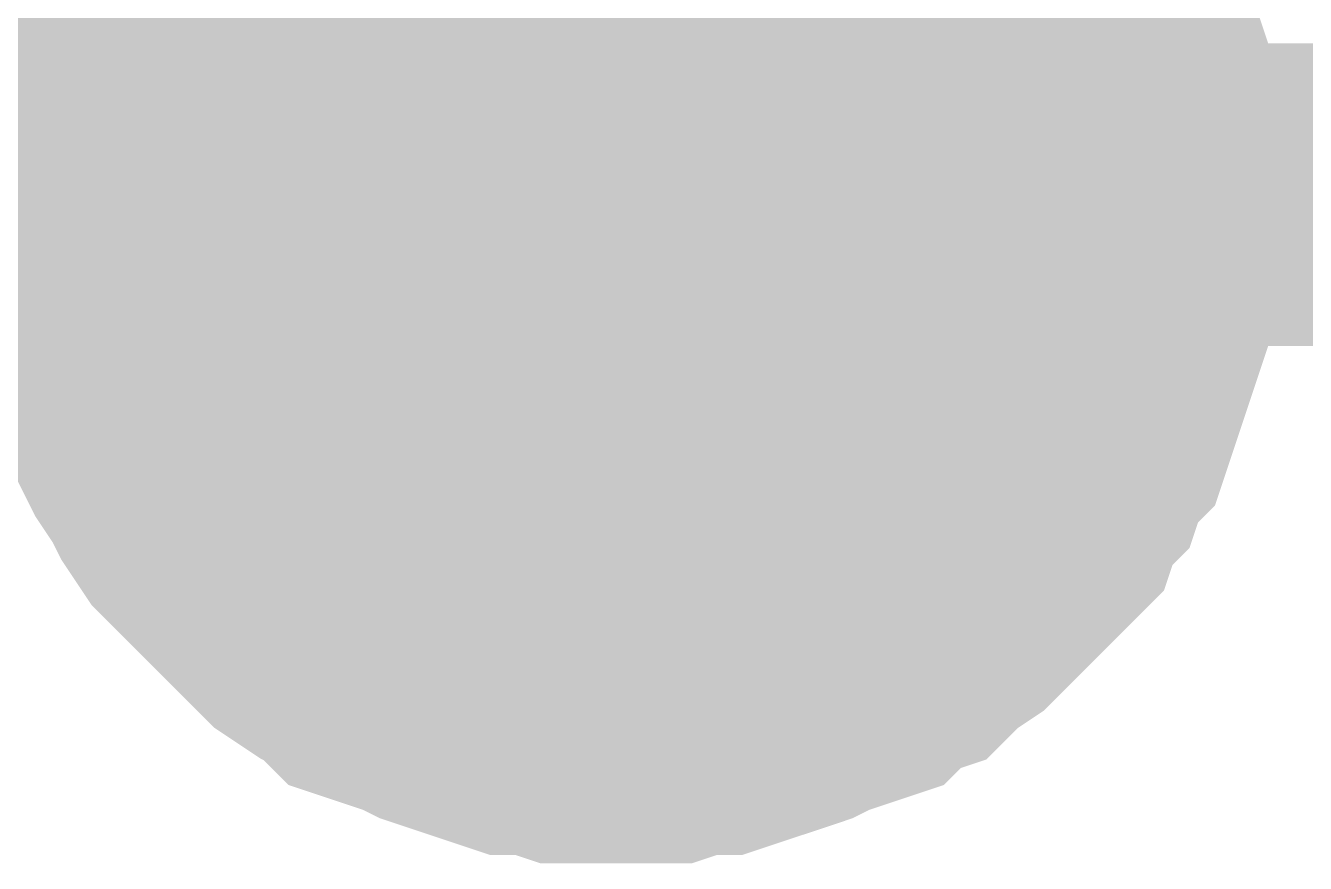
# Model space of a CAD drawing. Header units: inches. Extents: x 0 to 11.5, y 0 to 7.6.
# Drawn here: x 3.07722 to 3.12712, y 5.77382 to 5.80649 of the extents above; entities that cross this region are included whole.
import ezdxf

# ---------------------------------------------------------------- set-up
doc = ezdxf.new("R2010")
doc.units = ezdxf.units.IN
doc.header["$MEASUREMENT"] = 0
doc.layers.add('Sheet', color=255, linetype='Continuous')

msp = doc.modelspace()

# ---------------------------------------------------------------- linework, layer by layer
at = {"layer": 'Sheet'}
for points in [[(3.10025, 5.799896, 0.0118, 0.0118, 0), (3.10025, 6.099913, 0.0118, 0.0118, 0)], [(3.080404, 5.799896, 0.0118, 0.0118, 0), (3.080404, 5.800888, 0.0118, 0.0118, 0), (3.080404, 5.80188, 0.0118, 0.0118, 0), (3.080735, 5.802873, 0.0118, 0.0118, 0), (3.080735, 5.803865, 0.0118, 0.0118, 0), (3.081066, 5.804857, 0.0118, 0.0118, 0), (3.081397, 5.80585, 0.0118, 0.0118, 0), (3.081727, 5.806842, 0.0118, 0.0118, 0), (3.082058, 5.807503, 0.0118, 0.0118, 0), (3.082389, 5.808496, 0.0118, 0.0118, 0), (3.08272, 5.809488, 0.0118, 0.0118, 0), (3.083381, 5.81015, 0.0118, 0.0118, 0), (3.083712, 5.810811, 0.0118, 0.0118, 0), (3.084374, 5.811804, 0.0118, 0.0118, 0), (3.085035, 5.812465, 0.0118, 0.0118, 0)], [(3.080404, 5.799896, 0.0118, 0.0118, 0), (3.080404, 5.800888, 0.0118, 0.0118, 0), (3.080404, 5.80188, 0.0118, 0.0118, 0), (3.080735, 5.802873, 0.0118, 0.0118, 0), (3.080735, 5.803865, 0.0118, 0.0118, 0), (3.081066, 5.804857, 0.0118, 0.0118, 0), (3.081397, 5.80585, 0.0118, 0.0118, 0), (3.081727, 5.806842, 0.0118, 0.0118, 0), (3.082058, 5.807503, 0.0118, 0.0118, 0), (3.082389, 5.808496, 0.0118, 0.0118, 0), (3.08272, 5.809488, 0.0118, 0.0118, 0), (3.083381, 5.81015, 0.0118, 0.0118, 0), (3.083712, 5.810811, 0.0118, 0.0118, 0), (3.084374, 5.811804, 0.0118, 0.0118, 0), (3.085035, 5.812465, 0.0118, 0.0118, 0)], [(3.080404, 5.799896, 0.0118, 0.0118, 0), (3.080404, 5.800888, 0.0118, 0.0118, 0), (3.080404, 5.80188, 0.0118, 0.0118, 0), (3.080735, 5.802873, 0.0118, 0.0118, 0), (3.080735, 5.803865, 0.0118, 0.0118, 0), (3.081066, 5.804857, 0.0118, 0.0118, 0), (3.081397, 5.80585, 0.0118, 0.0118, 0), (3.081727, 5.806842, 0.0118, 0.0118, 0), (3.082058, 5.807503, 0.0118, 0.0118, 0), (3.082389, 5.808496, 0.0118, 0.0118, 0), (3.08272, 5.809488, 0.0118, 0.0118, 0), (3.083381, 5.81015, 0.0118, 0.0118, 0), (3.083712, 5.810811, 0.0118, 0.0118, 0), (3.084374, 5.811804, 0.0118, 0.0118, 0), (3.085035, 5.812465, 0.0118, 0.0118, 0)], [(3.080404, 5.799896, 0.0118, 0.0118, 0), (3.080404, 5.800888, 0.0118, 0.0118, 0), (3.080404, 5.80188, 0.0118, 0.0118, 0), (3.080735, 5.802873, 0.0118, 0.0118, 0), (3.080735, 5.803865, 0.0118, 0.0118, 0), (3.081066, 5.804857, 0.0118, 0.0118, 0), (3.081397, 5.80585, 0.0118, 0.0118, 0), (3.081727, 5.806842, 0.0118, 0.0118, 0), (3.082058, 5.807503, 0.0118, 0.0118, 0), (3.082389, 5.808496, 0.0118, 0.0118, 0), (3.08272, 5.809488, 0.0118, 0.0118, 0), (3.083381, 5.81015, 0.0118, 0.0118, 0), (3.083712, 5.810811, 0.0118, 0.0118, 0), (3.084374, 5.811804, 0.0118, 0.0118, 0), (3.085035, 5.812465, 0.0118, 0.0118, 0)], [(3.115796, 5.812465, 0.0118, 0.0118, 0), (3.116458, 5.811804, 0.0118, 0.0118, 0), (3.116788, 5.810811, 0.0118, 0.0118, 0), (3.11745, 5.81015, 0.0118, 0.0118, 0), (3.117781, 5.809488, 0.0118, 0.0118, 0), (3.118442, 5.808496, 0.0118, 0.0118, 0), (3.118773, 5.807503, 0.0118, 0.0118, 0), (3.119104, 5.806842, 0.0118, 0.0118, 0), (3.119435, 5.80585, 0.0118, 0.0118, 0), (3.119765, 5.804857, 0.0118, 0.0118, 0), (3.120096, 5.803865, 0.0118, 0.0118, 0), (3.120096, 5.802873, 0.0118, 0.0118, 0), (3.120427, 5.80188, 0.0118, 0.0118, 0), (3.120427, 5.800888, 0.0118, 0.0118, 0), (3.120427, 5.799896, 0.0118, 0.0118, 0)], [(3.115796, 5.812465, 0.0118, 0.0118, 0), (3.116458, 5.811804, 0.0118, 0.0118, 0), (3.116788, 5.810811, 0.0118, 0.0118, 0), (3.11745, 5.81015, 0.0118, 0.0118, 0), (3.117781, 5.809488, 0.0118, 0.0118, 0), (3.118442, 5.808496, 0.0118, 0.0118, 0), (3.118773, 5.807503, 0.0118, 0.0118, 0), (3.119104, 5.806842, 0.0118, 0.0118, 0), (3.119435, 5.80585, 0.0118, 0.0118, 0), (3.119765, 5.804857, 0.0118, 0.0118, 0), (3.120096, 5.803865, 0.0118, 0.0118, 0), (3.120096, 5.802873, 0.0118, 0.0118, 0), (3.120427, 5.80188, 0.0118, 0.0118, 0), (3.120427, 5.800888, 0.0118, 0.0118, 0), (3.120427, 5.799896, 0.0118, 0.0118, 0)], [(3.115796, 5.812465, 0.0118, 0.0118, 0), (3.116458, 5.811804, 0.0118, 0.0118, 0), (3.116788, 5.810811, 0.0118, 0.0118, 0), (3.11745, 5.81015, 0.0118, 0.0118, 0), (3.117781, 5.809488, 0.0118, 0.0118, 0), (3.118442, 5.808496, 0.0118, 0.0118, 0), (3.118773, 5.807503, 0.0118, 0.0118, 0), (3.119104, 5.806842, 0.0118, 0.0118, 0), (3.119435, 5.80585, 0.0118, 0.0118, 0), (3.119765, 5.804857, 0.0118, 0.0118, 0), (3.120096, 5.803865, 0.0118, 0.0118, 0), (3.120096, 5.802873, 0.0118, 0.0118, 0), (3.120427, 5.80188, 0.0118, 0.0118, 0), (3.120427, 5.800888, 0.0118, 0.0118, 0), (3.120427, 5.799896, 0.0118, 0.0118, 0)], [(3.115796, 5.812465, 0.0118, 0.0118, 0), (3.116458, 5.811804, 0.0118, 0.0118, 0), (3.116788, 5.810811, 0.0118, 0.0118, 0), (3.11745, 5.81015, 0.0118, 0.0118, 0), (3.117781, 5.809488, 0.0118, 0.0118, 0), (3.118442, 5.808496, 0.0118, 0.0118, 0), (3.118773, 5.807503, 0.0118, 0.0118, 0), (3.119104, 5.806842, 0.0118, 0.0118, 0), (3.119435, 5.80585, 0.0118, 0.0118, 0), (3.119765, 5.804857, 0.0118, 0.0118, 0), (3.120096, 5.803865, 0.0118, 0.0118, 0), (3.120096, 5.802873, 0.0118, 0.0118, 0), (3.120427, 5.80188, 0.0118, 0.0118, 0), (3.120427, 5.800888, 0.0118, 0.0118, 0), (3.120427, 5.799896, 0.0118, 0.0118, 0)], [(3.080404, 5.799896, 0.0039, 0.0039, 0), (3.080404, 5.800888, 0.0039, 0.0039, 0), (3.080404, 5.80188, 0.0039, 0.0039, 0), (3.080735, 5.802873, 0.0039, 0.0039, 0), (3.080735, 5.803865, 0.0039, 0.0039, 0), (3.081066, 5.804857, 0.0039, 0.0039, 0), (3.081397, 5.80585, 0.0039, 0.0039, 0), (3.081727, 5.806842, 0.0039, 0.0039, 0), (3.082058, 5.807503, 0.0039, 0.0039, 0), (3.082389, 5.808496, 0.0039, 0.0039, 0)], [(3.080404, 5.799896, 0.0039, 0.0039, 0), (3.080404, 5.800888, 0.0039, 0.0039, 0), (3.080404, 5.80188, 0.0039, 0.0039, 0), (3.080735, 5.802873, 0.0039, 0.0039, 0), (3.080735, 5.803865, 0.0039, 0.0039, 0), (3.081066, 5.804857, 0.0039, 0.0039, 0), (3.081397, 5.80585, 0.0039, 0.0039, 0), (3.081727, 5.806842, 0.0039, 0.0039, 0), (3.082058, 5.807503, 0.0039, 0.0039, 0), (3.082389, 5.808496, 0.0039, 0.0039, 0)], [(3.080404, 5.799896, 0.0039, 0.0039, 0), (3.080404, 5.800888, 0.0039, 0.0039, 0), (3.080404, 5.80188, 0.0039, 0.0039, 0), (3.080735, 5.802873, 0.0039, 0.0039, 0), (3.080735, 5.803865, 0.0039, 0.0039, 0), (3.081066, 5.804857, 0.0039, 0.0039, 0), (3.081397, 5.80585, 0.0039, 0.0039, 0), (3.081727, 5.806842, 0.0039, 0.0039, 0), (3.082058, 5.807503, 0.0039, 0.0039, 0), (3.082389, 5.808496, 0.0039, 0.0039, 0)], [(3.080404, 5.799896, 0.0039, 0.0039, 0), (3.080404, 5.800888, 0.0039, 0.0039, 0), (3.080404, 5.80188, 0.0039, 0.0039, 0), (3.080735, 5.802873, 0.0039, 0.0039, 0), (3.080735, 5.803865, 0.0039, 0.0039, 0), (3.081066, 5.804857, 0.0039, 0.0039, 0), (3.081397, 5.80585, 0.0039, 0.0039, 0), (3.081727, 5.806842, 0.0039, 0.0039, 0), (3.082058, 5.807503, 0.0039, 0.0039, 0), (3.082389, 5.808496, 0.0039, 0.0039, 0)], [(3.118442, 5.808496, 0.0039, 0.0039, 0), (3.118773, 5.807503, 0.0039, 0.0039, 0), (3.119104, 5.806842, 0.0039, 0.0039, 0), (3.119435, 5.80585, 0.0039, 0.0039, 0), (3.119765, 5.804857, 0.0039, 0.0039, 0), (3.120096, 5.803865, 0.0039, 0.0039, 0), (3.120096, 5.802873, 0.0039, 0.0039, 0), (3.120427, 5.80188, 0.0039, 0.0039, 0), (3.120427, 5.800888, 0.0039, 0.0039, 0), (3.120427, 5.799896, 0.0039, 0.0039, 0)], [(3.118442, 5.808496, 0.0039, 0.0039, 0), (3.118773, 5.807503, 0.0039, 0.0039, 0), (3.119104, 5.806842, 0.0039, 0.0039, 0), (3.119435, 5.80585, 0.0039, 0.0039, 0), (3.119765, 5.804857, 0.0039, 0.0039, 0), (3.120096, 5.803865, 0.0039, 0.0039, 0), (3.120096, 5.802873, 0.0039, 0.0039, 0), (3.120427, 5.80188, 0.0039, 0.0039, 0), (3.120427, 5.800888, 0.0039, 0.0039, 0), (3.120427, 5.799896, 0.0039, 0.0039, 0)], [(3.118442, 5.808496, 0.0039, 0.0039, 0), (3.118773, 5.807503, 0.0039, 0.0039, 0), (3.119104, 5.806842, 0.0039, 0.0039, 0), (3.119435, 5.80585, 0.0039, 0.0039, 0), (3.119765, 5.804857, 0.0039, 0.0039, 0), (3.120096, 5.803865, 0.0039, 0.0039, 0), (3.120096, 5.802873, 0.0039, 0.0039, 0), (3.120427, 5.80188, 0.0039, 0.0039, 0), (3.120427, 5.800888, 0.0039, 0.0039, 0), (3.120427, 5.799896, 0.0039, 0.0039, 0)], [(3.118442, 5.808496, 0.0039, 0.0039, 0), (3.118773, 5.807503, 0.0039, 0.0039, 0), (3.119104, 5.806842, 0.0039, 0.0039, 0), (3.119435, 5.80585, 0.0039, 0.0039, 0), (3.119765, 5.804857, 0.0039, 0.0039, 0), (3.120096, 5.803865, 0.0039, 0.0039, 0), (3.120096, 5.802873, 0.0039, 0.0039, 0), (3.120427, 5.80188, 0.0039, 0.0039, 0), (3.120427, 5.800888, 0.0039, 0.0039, 0), (3.120427, 5.799896, 0.0039, 0.0039, 0)], [(3.400253, 5.799896, 0.0118, 0.0118, 0), (3.10025, 5.799896, 0.0118, 0.0118, 0), (2.700357, 5.799896, 0.0118, 0.0118, 0)], [(3.10025, 5.779718, 0.0118, 0.0118, 0), (3.099258, 5.779718, 0.0118, 0.0118, 0), (3.098266, 5.779718, 0.0118, 0.0118, 0), (3.097273, 5.780049, 0.0118, 0.0118, 0), (3.096281, 5.780049, 0.0118, 0.0118, 0), (3.095289, 5.78038, 0.0118, 0.0118, 0), (3.094296, 5.78071, 0.0118, 0.0118, 0), (3.093304, 5.781041, 0.0118, 0.0118, 0), (3.092643, 5.781372, 0.0118, 0.0118, 0), (3.09165, 5.781703, 0.0118, 0.0118, 0), (3.090658, 5.782033, 0.0118, 0.0118, 0), (3.089997, 5.782695, 0.0118, 0.0118, 0), (3.089335, 5.783026, 0.0118, 0.0118, 0), (3.088343, 5.783687, 0.0118, 0.0118, 0), (3.087681, 5.784349, 0.0118, 0.0118, 0), (3.08702, 5.78501, 0.0118, 0.0118, 0), (3.086358, 5.785672, 0.0118, 0.0118, 0), (3.085697, 5.786334, 0.0118, 0.0118, 0), (3.085035, 5.786995, 0.0118, 0.0118, 0), (3.084374, 5.787657, 0.0118, 0.0118, 0), (3.083712, 5.788649, 0.0118, 0.0118, 0), (3.083381, 5.789311, 0.0118, 0.0118, 0), (3.08272, 5.790303, 0.0118, 0.0118, 0), (3.082389, 5.790964, 0.0118, 0.0118, 0), (3.082058, 5.791957, 0.0118, 0.0118, 0), (3.081727, 5.792949, 0.0118, 0.0118, 0), (3.081397, 5.793942, 0.0118, 0.0118, 0), (3.081066, 5.794934, 0.0118, 0.0118, 0), (3.080735, 5.795926, 0.0118, 0.0118, 0), (3.080735, 5.796919, 0.0118, 0.0118, 0), (3.080404, 5.797911, 0.0118, 0.0118, 0), (3.080404, 5.798903, 0.0118, 0.0118, 0), (3.080404, 5.799896, 0.0118, 0.0118, 0)], [(3.080404, 5.799896, 0.0118, 0.0118, 0), (3.080404, 5.799896, 0.0118, 0.0118, 0)], [(3.10025, 5.779718, 0.0118, 0.0118, 0), (3.099258, 5.779718, 0.0118, 0.0118, 0), (3.098266, 5.779718, 0.0118, 0.0118, 0), (3.097273, 5.780049, 0.0118, 0.0118, 0), (3.096281, 5.780049, 0.0118, 0.0118, 0), (3.095289, 5.78038, 0.0118, 0.0118, 0), (3.094296, 5.78071, 0.0118, 0.0118, 0), (3.093304, 5.781041, 0.0118, 0.0118, 0), (3.092643, 5.781372, 0.0118, 0.0118, 0), (3.09165, 5.781703, 0.0118, 0.0118, 0), (3.090658, 5.782033, 0.0118, 0.0118, 0), (3.089997, 5.782695, 0.0118, 0.0118, 0), (3.089335, 5.783026, 0.0118, 0.0118, 0), (3.088343, 5.783687, 0.0118, 0.0118, 0), (3.087681, 5.784349, 0.0118, 0.0118, 0), (3.08702, 5.78501, 0.0118, 0.0118, 0), (3.086358, 5.785672, 0.0118, 0.0118, 0), (3.085697, 5.786334, 0.0118, 0.0118, 0), (3.085035, 5.786995, 0.0118, 0.0118, 0), (3.084374, 5.787657, 0.0118, 0.0118, 0), (3.083712, 5.788649, 0.0118, 0.0118, 0), (3.083381, 5.789311, 0.0118, 0.0118, 0), (3.08272, 5.790303, 0.0118, 0.0118, 0), (3.082389, 5.790964, 0.0118, 0.0118, 0), (3.082058, 5.791957, 0.0118, 0.0118, 0), (3.081727, 5.792949, 0.0118, 0.0118, 0), (3.081397, 5.793942, 0.0118, 0.0118, 0), (3.081066, 5.794934, 0.0118, 0.0118, 0), (3.080735, 5.795926, 0.0118, 0.0118, 0), (3.080735, 5.796919, 0.0118, 0.0118, 0), (3.080404, 5.797911, 0.0118, 0.0118, 0), (3.080404, 5.798903, 0.0118, 0.0118, 0), (3.080404, 5.799896, 0.0118, 0.0118, 0)], [(3.080404, 5.799896, 0.0118, 0.0118, 0), (3.080404, 5.799896, 0.0118, 0.0118, 0)], [(3.10025, 5.779718, 0.0118, 0.0118, 0), (3.099258, 5.779718, 0.0118, 0.0118, 0), (3.098266, 5.779718, 0.0118, 0.0118, 0), (3.097273, 5.780049, 0.0118, 0.0118, 0), (3.096281, 5.780049, 0.0118, 0.0118, 0), (3.095289, 5.78038, 0.0118, 0.0118, 0), (3.094296, 5.78071, 0.0118, 0.0118, 0), (3.093304, 5.781041, 0.0118, 0.0118, 0), (3.092643, 5.781372, 0.0118, 0.0118, 0), (3.09165, 5.781703, 0.0118, 0.0118, 0), (3.090658, 5.782033, 0.0118, 0.0118, 0), (3.089997, 5.782695, 0.0118, 0.0118, 0), (3.089335, 5.783026, 0.0118, 0.0118, 0), (3.088343, 5.783687, 0.0118, 0.0118, 0), (3.087681, 5.784349, 0.0118, 0.0118, 0), (3.08702, 5.78501, 0.0118, 0.0118, 0), (3.086358, 5.785672, 0.0118, 0.0118, 0), (3.085697, 5.786334, 0.0118, 0.0118, 0), (3.085035, 5.786995, 0.0118, 0.0118, 0), (3.084374, 5.787657, 0.0118, 0.0118, 0), (3.083712, 5.788649, 0.0118, 0.0118, 0), (3.083381, 5.789311, 0.0118, 0.0118, 0), (3.08272, 5.790303, 0.0118, 0.0118, 0), (3.082389, 5.790964, 0.0118, 0.0118, 0), (3.082058, 5.791957, 0.0118, 0.0118, 0), (3.081727, 5.792949, 0.0118, 0.0118, 0), (3.081397, 5.793942, 0.0118, 0.0118, 0), (3.081066, 5.794934, 0.0118, 0.0118, 0), (3.080735, 5.795926, 0.0118, 0.0118, 0), (3.080735, 5.796919, 0.0118, 0.0118, 0), (3.080404, 5.797911, 0.0118, 0.0118, 0), (3.080404, 5.798903, 0.0118, 0.0118, 0), (3.080404, 5.799896, 0.0118, 0.0118, 0)], [(3.080404, 5.799896, 0.0118, 0.0118, 0), (3.080404, 5.799896, 0.0118, 0.0118, 0)], [(3.10025, 5.779718, 0.0118, 0.0118, 0), (3.099258, 5.779718, 0.0118, 0.0118, 0), (3.098266, 5.779718, 0.0118, 0.0118, 0), (3.097273, 5.780049, 0.0118, 0.0118, 0), (3.096281, 5.780049, 0.0118, 0.0118, 0), (3.095289, 5.78038, 0.0118, 0.0118, 0), (3.094296, 5.78071, 0.0118, 0.0118, 0), (3.093304, 5.781041, 0.0118, 0.0118, 0), (3.092643, 5.781372, 0.0118, 0.0118, 0), (3.09165, 5.781703, 0.0118, 0.0118, 0), (3.090658, 5.782033, 0.0118, 0.0118, 0), (3.089997, 5.782695, 0.0118, 0.0118, 0), (3.089335, 5.783026, 0.0118, 0.0118, 0), (3.088343, 5.783687, 0.0118, 0.0118, 0), (3.087681, 5.784349, 0.0118, 0.0118, 0), (3.08702, 5.78501, 0.0118, 0.0118, 0), (3.086358, 5.785672, 0.0118, 0.0118, 0), (3.085697, 5.786334, 0.0118, 0.0118, 0), (3.085035, 5.786995, 0.0118, 0.0118, 0), (3.084374, 5.787657, 0.0118, 0.0118, 0), (3.083712, 5.788649, 0.0118, 0.0118, 0), (3.083381, 5.789311, 0.0118, 0.0118, 0), (3.08272, 5.790303, 0.0118, 0.0118, 0), (3.082389, 5.790964, 0.0118, 0.0118, 0), (3.082058, 5.791957, 0.0118, 0.0118, 0), (3.081727, 5.792949, 0.0118, 0.0118, 0), (3.081397, 5.793942, 0.0118, 0.0118, 0), (3.081066, 5.794934, 0.0118, 0.0118, 0), (3.080735, 5.795926, 0.0118, 0.0118, 0), (3.080735, 5.796919, 0.0118, 0.0118, 0), (3.080404, 5.797911, 0.0118, 0.0118, 0), (3.080404, 5.798903, 0.0118, 0.0118, 0), (3.080404, 5.799896, 0.0118, 0.0118, 0)], [(3.080404, 5.799896, 0.0118, 0.0118, 0), (3.080404, 5.799896, 0.0118, 0.0118, 0)], [(3.120427, 5.799896, 0.0118, 0.0118, 0), (3.120427, 5.798903, 0.0118, 0.0118, 0), (3.120427, 5.797911, 0.0118, 0.0118, 0), (3.120096, 5.796919, 0.0118, 0.0118, 0), (3.120096, 5.795926, 0.0118, 0.0118, 0), (3.119765, 5.794934, 0.0118, 0.0118, 0), (3.119435, 5.793942, 0.0118, 0.0118, 0), (3.119104, 5.792949, 0.0118, 0.0118, 0), (3.118773, 5.791957, 0.0118, 0.0118, 0), (3.118442, 5.790964, 0.0118, 0.0118, 0), (3.117781, 5.790303, 0.0118, 0.0118, 0), (3.11745, 5.789311, 0.0118, 0.0118, 0), (3.116788, 5.788649, 0.0118, 0.0118, 0), (3.116458, 5.787657, 0.0118, 0.0118, 0), (3.115796, 5.786995, 0.0118, 0.0118, 0), (3.115135, 5.786334, 0.0118, 0.0118, 0), (3.114473, 5.785672, 0.0118, 0.0118, 0), (3.113812, 5.78501, 0.0118, 0.0118, 0), (3.11315, 5.784349, 0.0118, 0.0118, 0), (3.112158, 5.783687, 0.0118, 0.0118, 0), (3.111496, 5.783026, 0.0118, 0.0118, 0), (3.110504, 5.782695, 0.0118, 0.0118, 0), (3.109842, 5.782033, 0.0118, 0.0118, 0), (3.10885, 5.781703, 0.0118, 0.0118, 0), (3.107858, 5.781372, 0.0118, 0.0118, 0), (3.107196, 5.781041, 0.0118, 0.0118, 0), (3.106204, 5.78071, 0.0118, 0.0118, 0), (3.105212, 5.78038, 0.0118, 0.0118, 0), (3.104219, 5.780049, 0.0118, 0.0118, 0), (3.103227, 5.780049, 0.0118, 0.0118, 0), (3.102235, 5.779718, 0.0118, 0.0118, 0), (3.101243, 5.779718, 0.0118, 0.0118, 0), (3.10025, 5.779718, 0.0118, 0.0118, 0)], [(3.120427, 5.799896, 0.0118, 0.0118, 0), (3.120427, 5.798903, 0.0118, 0.0118, 0), (3.120427, 5.797911, 0.0118, 0.0118, 0), (3.120096, 5.796919, 0.0118, 0.0118, 0), (3.120096, 5.795926, 0.0118, 0.0118, 0), (3.119765, 5.794934, 0.0118, 0.0118, 0), (3.119435, 5.793942, 0.0118, 0.0118, 0), (3.119104, 5.792949, 0.0118, 0.0118, 0), (3.118773, 5.791957, 0.0118, 0.0118, 0), (3.118442, 5.790964, 0.0118, 0.0118, 0), (3.117781, 5.790303, 0.0118, 0.0118, 0), (3.11745, 5.789311, 0.0118, 0.0118, 0), (3.116788, 5.788649, 0.0118, 0.0118, 0), (3.116458, 5.787657, 0.0118, 0.0118, 0), (3.115796, 5.786995, 0.0118, 0.0118, 0), (3.115135, 5.786334, 0.0118, 0.0118, 0), (3.114473, 5.785672, 0.0118, 0.0118, 0), (3.113812, 5.78501, 0.0118, 0.0118, 0), (3.11315, 5.784349, 0.0118, 0.0118, 0), (3.112158, 5.783687, 0.0118, 0.0118, 0), (3.111496, 5.783026, 0.0118, 0.0118, 0), (3.110504, 5.782695, 0.0118, 0.0118, 0), (3.109842, 5.782033, 0.0118, 0.0118, 0), (3.10885, 5.781703, 0.0118, 0.0118, 0), (3.107858, 5.781372, 0.0118, 0.0118, 0), (3.107196, 5.781041, 0.0118, 0.0118, 0), (3.106204, 5.78071, 0.0118, 0.0118, 0), (3.105212, 5.78038, 0.0118, 0.0118, 0), (3.104219, 5.780049, 0.0118, 0.0118, 0), (3.103227, 5.780049, 0.0118, 0.0118, 0), (3.102235, 5.779718, 0.0118, 0.0118, 0), (3.101243, 5.779718, 0.0118, 0.0118, 0), (3.10025, 5.779718, 0.0118, 0.0118, 0)], [(3.120427, 5.799896, 0.0118, 0.0118, 0), (3.120427, 5.798903, 0.0118, 0.0118, 0), (3.120427, 5.797911, 0.0118, 0.0118, 0), (3.120096, 5.796919, 0.0118, 0.0118, 0), (3.120096, 5.795926, 0.0118, 0.0118, 0), (3.119765, 5.794934, 0.0118, 0.0118, 0), (3.119435, 5.793942, 0.0118, 0.0118, 0), (3.119104, 5.792949, 0.0118, 0.0118, 0), (3.118773, 5.791957, 0.0118, 0.0118, 0), (3.118442, 5.790964, 0.0118, 0.0118, 0), (3.117781, 5.790303, 0.0118, 0.0118, 0), (3.11745, 5.789311, 0.0118, 0.0118, 0), (3.116788, 5.788649, 0.0118, 0.0118, 0), (3.116458, 5.787657, 0.0118, 0.0118, 0), (3.115796, 5.786995, 0.0118, 0.0118, 0), (3.115135, 5.786334, 0.0118, 0.0118, 0), (3.114473, 5.785672, 0.0118, 0.0118, 0), (3.113812, 5.78501, 0.0118, 0.0118, 0), (3.11315, 5.784349, 0.0118, 0.0118, 0), (3.112158, 5.783687, 0.0118, 0.0118, 0), (3.111496, 5.783026, 0.0118, 0.0118, 0), (3.110504, 5.782695, 0.0118, 0.0118, 0), (3.109842, 5.782033, 0.0118, 0.0118, 0), (3.10885, 5.781703, 0.0118, 0.0118, 0), (3.107858, 5.781372, 0.0118, 0.0118, 0), (3.107196, 5.781041, 0.0118, 0.0118, 0), (3.106204, 5.78071, 0.0118, 0.0118, 0), (3.105212, 5.78038, 0.0118, 0.0118, 0), (3.104219, 5.780049, 0.0118, 0.0118, 0), (3.103227, 5.780049, 0.0118, 0.0118, 0), (3.102235, 5.779718, 0.0118, 0.0118, 0), (3.101243, 5.779718, 0.0118, 0.0118, 0), (3.10025, 5.779718, 0.0118, 0.0118, 0)], [(3.120427, 5.799896, 0.0118, 0.0118, 0), (3.120427, 5.798903, 0.0118, 0.0118, 0), (3.120427, 5.797911, 0.0118, 0.0118, 0), (3.120096, 5.796919, 0.0118, 0.0118, 0), (3.120096, 5.795926, 0.0118, 0.0118, 0), (3.119765, 5.794934, 0.0118, 0.0118, 0), (3.119435, 5.793942, 0.0118, 0.0118, 0), (3.119104, 5.792949, 0.0118, 0.0118, 0), (3.118773, 5.791957, 0.0118, 0.0118, 0), (3.118442, 5.790964, 0.0118, 0.0118, 0), (3.117781, 5.790303, 0.0118, 0.0118, 0), (3.11745, 5.789311, 0.0118, 0.0118, 0), (3.116788, 5.788649, 0.0118, 0.0118, 0), (3.116458, 5.787657, 0.0118, 0.0118, 0), (3.115796, 5.786995, 0.0118, 0.0118, 0), (3.115135, 5.786334, 0.0118, 0.0118, 0), (3.114473, 5.785672, 0.0118, 0.0118, 0), (3.113812, 5.78501, 0.0118, 0.0118, 0), (3.11315, 5.784349, 0.0118, 0.0118, 0), (3.112158, 5.783687, 0.0118, 0.0118, 0), (3.111496, 5.783026, 0.0118, 0.0118, 0), (3.110504, 5.782695, 0.0118, 0.0118, 0), (3.109842, 5.782033, 0.0118, 0.0118, 0), (3.10885, 5.781703, 0.0118, 0.0118, 0), (3.107858, 5.781372, 0.0118, 0.0118, 0), (3.107196, 5.781041, 0.0118, 0.0118, 0), (3.106204, 5.78071, 0.0118, 0.0118, 0), (3.105212, 5.78038, 0.0118, 0.0118, 0), (3.104219, 5.780049, 0.0118, 0.0118, 0), (3.103227, 5.780049, 0.0118, 0.0118, 0), (3.102235, 5.779718, 0.0118, 0.0118, 0), (3.101243, 5.779718, 0.0118, 0.0118, 0), (3.10025, 5.779718, 0.0118, 0.0118, 0)], [(3.120427, 5.799896, 0.0118, 0.0118, 0), (3.120427, 5.799896, 0.0118, 0.0118, 0), (3.120427, 5.799896, 0.0118, 0.0118, 0), (3.120427, 5.799896, 0.0118, 0.0118, 0), (3.120427, 5.799896, 0.0118, 0.0118, 0), (3.120427, 5.799896, 0.0118, 0.0118, 0), (3.120427, 5.799896, 0.0118, 0.0118, 0), (3.120427, 5.799896, 0.0118, 0.0118, 0), (3.120427, 5.799896, 0.0118, 0.0118, 0), (3.120427, 5.799896, 0.0118, 0.0118, 0), (3.120427, 5.799896, 0.0118, 0.0118, 0), (3.120427, 5.799896, 0.0118, 0.0118, 0), (3.120427, 5.799896, 0.0118, 0.0118, 0), (3.120427, 5.799896, 0.0118, 0.0118, 0), (3.120427, 5.799896, 0.0118, 0.0118, 0), (3.120427, 5.799896, 0.0118, 0.0118, 0), (3.120427, 5.799896, 0.0118, 0.0118, 0), (3.120427, 5.799896, 0.0118, 0.0118, 0), (3.120427, 5.799896, 0.0118, 0.0118, 0), (3.120427, 5.799896, 0.0118, 0.0118, 0), (3.120427, 5.799896, 0.0118, 0.0118, 0), (3.120427, 5.799896, 0.0118, 0.0118, 0), (3.120427, 5.799896, 0.0118, 0.0118, 0), (3.120427, 5.799896, 0.0118, 0.0118, 0), (3.120427, 5.799896, 0.0118, 0.0118, 0), (3.120427, 5.799896, 0.0118, 0.0118, 0), (3.120427, 5.799896, 0.0118, 0.0118, 0), (3.120427, 5.799896, 0.0118, 0.0118, 0), (3.120427, 5.799896, 0.0118, 0.0118, 0), (3.120427, 5.799896, 0.0118, 0.0118, 0), (3.120427, 5.799896, 0.0118, 0.0118, 0), (3.120427, 5.799896, 0.0118, 0.0118, 0), (3.120427, 5.799896, 0.0118, 0.0118, 0)], [(3.120427, 5.799896, 0.0118, 0.0118, 0), (3.120427, 5.799896, 0.0118, 0.0118, 0)], [(3.120427, 5.799896, 0.0118, 0.0118, 0), (3.120427, 5.799896, 0.0118, 0.0118, 0), (3.120427, 5.799896, 0.0118, 0.0118, 0), (3.120427, 5.799896, 0.0118, 0.0118, 0), (3.120427, 5.799896, 0.0118, 0.0118, 0), (3.120427, 5.799896, 0.0118, 0.0118, 0), (3.120427, 5.799896, 0.0118, 0.0118, 0), (3.120427, 5.799896, 0.0118, 0.0118, 0), (3.120427, 5.799896, 0.0118, 0.0118, 0), (3.120427, 5.799896, 0.0118, 0.0118, 0), (3.120427, 5.799896, 0.0118, 0.0118, 0), (3.120427, 5.799896, 0.0118, 0.0118, 0), (3.120427, 5.799896, 0.0118, 0.0118, 0), (3.120427, 5.799896, 0.0118, 0.0118, 0), (3.120427, 5.799896, 0.0118, 0.0118, 0), (3.120427, 5.799896, 0.0118, 0.0118, 0), (3.120427, 5.799896, 0.0118, 0.0118, 0), (3.120427, 5.799896, 0.0118, 0.0118, 0), (3.120427, 5.799896, 0.0118, 0.0118, 0), (3.120427, 5.799896, 0.0118, 0.0118, 0), (3.120427, 5.799896, 0.0118, 0.0118, 0), (3.120427, 5.799896, 0.0118, 0.0118, 0), (3.120427, 5.799896, 0.0118, 0.0118, 0), (3.120427, 5.799896, 0.0118, 0.0118, 0), (3.120427, 5.799896, 0.0118, 0.0118, 0), (3.120427, 5.799896, 0.0118, 0.0118, 0), (3.120427, 5.799896, 0.0118, 0.0118, 0), (3.120427, 5.799896, 0.0118, 0.0118, 0), (3.120427, 5.799896, 0.0118, 0.0118, 0), (3.120427, 5.799896, 0.0118, 0.0118, 0), (3.120427, 5.799896, 0.0118, 0.0118, 0), (3.120427, 5.799896, 0.0118, 0.0118, 0), (3.120427, 5.799896, 0.0118, 0.0118, 0)], [(3.120427, 5.799896, 0.0118, 0.0118, 0), (3.120427, 5.799896, 0.0118, 0.0118, 0)], [(3.120427, 5.799896, 0.0118, 0.0118, 0), (3.120427, 5.799896, 0.0118, 0.0118, 0), (3.120427, 5.799896, 0.0118, 0.0118, 0), (3.120427, 5.799896, 0.0118, 0.0118, 0), (3.120427, 5.799896, 0.0118, 0.0118, 0), (3.120427, 5.799896, 0.0118, 0.0118, 0), (3.120427, 5.799896, 0.0118, 0.0118, 0), (3.120427, 5.799896, 0.0118, 0.0118, 0), (3.120427, 5.799896, 0.0118, 0.0118, 0), (3.120427, 5.799896, 0.0118, 0.0118, 0), (3.120427, 5.799896, 0.0118, 0.0118, 0), (3.120427, 5.799896, 0.0118, 0.0118, 0), (3.120427, 5.799896, 0.0118, 0.0118, 0), (3.120427, 5.799896, 0.0118, 0.0118, 0), (3.120427, 5.799896, 0.0118, 0.0118, 0), (3.120427, 5.799896, 0.0118, 0.0118, 0), (3.120427, 5.799896, 0.0118, 0.0118, 0), (3.120427, 5.799896, 0.0118, 0.0118, 0), (3.120427, 5.799896, 0.0118, 0.0118, 0), (3.120427, 5.799896, 0.0118, 0.0118, 0), (3.120427, 5.799896, 0.0118, 0.0118, 0), (3.120427, 5.799896, 0.0118, 0.0118, 0), (3.120427, 5.799896, 0.0118, 0.0118, 0), (3.120427, 5.799896, 0.0118, 0.0118, 0), (3.120427, 5.799896, 0.0118, 0.0118, 0), (3.120427, 5.799896, 0.0118, 0.0118, 0), (3.120427, 5.799896, 0.0118, 0.0118, 0), (3.120427, 5.799896, 0.0118, 0.0118, 0), (3.120427, 5.799896, 0.0118, 0.0118, 0), (3.120427, 5.799896, 0.0118, 0.0118, 0), (3.120427, 5.799896, 0.0118, 0.0118, 0), (3.120427, 5.799896, 0.0118, 0.0118, 0), (3.120427, 5.799896, 0.0118, 0.0118, 0)], [(3.120427, 5.799896, 0.0118, 0.0118, 0), (3.120427, 5.799896, 0.0118, 0.0118, 0)], [(3.120427, 5.799896, 0.0118, 0.0118, 0), (3.120427, 5.799896, 0.0118, 0.0118, 0), (3.120427, 5.799896, 0.0118, 0.0118, 0), (3.120427, 5.799896, 0.0118, 0.0118, 0), (3.120427, 5.799896, 0.0118, 0.0118, 0), (3.120427, 5.799896, 0.0118, 0.0118, 0), (3.120427, 5.799896, 0.0118, 0.0118, 0), (3.120427, 5.799896, 0.0118, 0.0118, 0), (3.120427, 5.799896, 0.0118, 0.0118, 0), (3.120427, 5.799896, 0.0118, 0.0118, 0), (3.120427, 5.799896, 0.0118, 0.0118, 0), (3.120427, 5.799896, 0.0118, 0.0118, 0), (3.120427, 5.799896, 0.0118, 0.0118, 0), (3.120427, 5.799896, 0.0118, 0.0118, 0), (3.120427, 5.799896, 0.0118, 0.0118, 0), (3.120427, 5.799896, 0.0118, 0.0118, 0), (3.120427, 5.799896, 0.0118, 0.0118, 0), (3.120427, 5.799896, 0.0118, 0.0118, 0), (3.120427, 5.799896, 0.0118, 0.0118, 0), (3.120427, 5.799896, 0.0118, 0.0118, 0), (3.120427, 5.799896, 0.0118, 0.0118, 0), (3.120427, 5.799896, 0.0118, 0.0118, 0), (3.120427, 5.799896, 0.0118, 0.0118, 0), (3.120427, 5.799896, 0.0118, 0.0118, 0), (3.120427, 5.799896, 0.0118, 0.0118, 0), (3.120427, 5.799896, 0.0118, 0.0118, 0), (3.120427, 5.799896, 0.0118, 0.0118, 0), (3.120427, 5.799896, 0.0118, 0.0118, 0), (3.120427, 5.799896, 0.0118, 0.0118, 0), (3.120427, 5.799896, 0.0118, 0.0118, 0), (3.120427, 5.799896, 0.0118, 0.0118, 0), (3.120427, 5.799896, 0.0118, 0.0118, 0), (3.120427, 5.799896, 0.0118, 0.0118, 0)], [(3.120427, 5.799896, 0.0118, 0.0118, 0), (3.120427, 5.799896, 0.0118, 0.0118, 0)], [(3.10025, 5.779718, 0.0039, 0.0039, 0), (3.099258, 5.779718, 0.0039, 0.0039, 0), (3.098266, 5.779718, 0.0039, 0.0039, 0), (3.097273, 5.780049, 0.0039, 0.0039, 0), (3.096281, 5.780049, 0.0039, 0.0039, 0), (3.095289, 5.78038, 0.0039, 0.0039, 0), (3.094296, 5.78071, 0.0039, 0.0039, 0), (3.093304, 5.781041, 0.0039, 0.0039, 0), (3.092643, 5.781372, 0.0039, 0.0039, 0), (3.09165, 5.781703, 0.0039, 0.0039, 0), (3.090658, 5.782033, 0.0039, 0.0039, 0), (3.089997, 5.782695, 0.0039, 0.0039, 0), (3.089335, 5.783026, 0.0039, 0.0039, 0), (3.088343, 5.783687, 0.0039, 0.0039, 0), (3.087681, 5.784349, 0.0039, 0.0039, 0), (3.08702, 5.78501, 0.0039, 0.0039, 0), (3.086358, 5.785672, 0.0039, 0.0039, 0), (3.085697, 5.786334, 0.0039, 0.0039, 0), (3.085035, 5.786995, 0.0039, 0.0039, 0), (3.084374, 5.787657, 0.0039, 0.0039, 0), (3.083712, 5.788649, 0.0039, 0.0039, 0), (3.083381, 5.789311, 0.0039, 0.0039, 0), (3.08272, 5.790303, 0.0039, 0.0039, 0), (3.082389, 5.790964, 0.0039, 0.0039, 0), (3.082058, 5.791957, 0.0039, 0.0039, 0), (3.081727, 5.792949, 0.0039, 0.0039, 0), (3.081397, 5.793942, 0.0039, 0.0039, 0), (3.081066, 5.794934, 0.0039, 0.0039, 0), (3.080735, 5.795926, 0.0039, 0.0039, 0), (3.080735, 5.796919, 0.0039, 0.0039, 0), (3.080404, 5.797911, 0.0039, 0.0039, 0), (3.080404, 5.798903, 0.0039, 0.0039, 0), (3.080404, 5.799896, 0.0039, 0.0039, 0)], [(3.080404, 5.799896, 0.0039, 0.0039, 0), (3.080404, 5.799896, 0.0039, 0.0039, 0)], [(3.10025, 5.779718, 0.0039, 0.0039, 0), (3.099258, 5.779718, 0.0039, 0.0039, 0), (3.098266, 5.779718, 0.0039, 0.0039, 0), (3.097273, 5.780049, 0.0039, 0.0039, 0), (3.096281, 5.780049, 0.0039, 0.0039, 0), (3.095289, 5.78038, 0.0039, 0.0039, 0), (3.094296, 5.78071, 0.0039, 0.0039, 0), (3.093304, 5.781041, 0.0039, 0.0039, 0), (3.092643, 5.781372, 0.0039, 0.0039, 0), (3.09165, 5.781703, 0.0039, 0.0039, 0), (3.090658, 5.782033, 0.0039, 0.0039, 0), (3.089997, 5.782695, 0.0039, 0.0039, 0), (3.089335, 5.783026, 0.0039, 0.0039, 0), (3.088343, 5.783687, 0.0039, 0.0039, 0), (3.087681, 5.784349, 0.0039, 0.0039, 0), (3.08702, 5.78501, 0.0039, 0.0039, 0), (3.086358, 5.785672, 0.0039, 0.0039, 0), (3.085697, 5.786334, 0.0039, 0.0039, 0), (3.085035, 5.786995, 0.0039, 0.0039, 0), (3.084374, 5.787657, 0.0039, 0.0039, 0), (3.083712, 5.788649, 0.0039, 0.0039, 0), (3.083381, 5.789311, 0.0039, 0.0039, 0), (3.08272, 5.790303, 0.0039, 0.0039, 0), (3.082389, 5.790964, 0.0039, 0.0039, 0), (3.082058, 5.791957, 0.0039, 0.0039, 0), (3.081727, 5.792949, 0.0039, 0.0039, 0), (3.081397, 5.793942, 0.0039, 0.0039, 0), (3.081066, 5.794934, 0.0039, 0.0039, 0), (3.080735, 5.795926, 0.0039, 0.0039, 0), (3.080735, 5.796919, 0.0039, 0.0039, 0), (3.080404, 5.797911, 0.0039, 0.0039, 0), (3.080404, 5.798903, 0.0039, 0.0039, 0), (3.080404, 5.799896, 0.0039, 0.0039, 0)], [(3.080404, 5.799896, 0.0039, 0.0039, 0), (3.080404, 5.799896, 0.0039, 0.0039, 0)], [(3.10025, 5.779718, 0.0039, 0.0039, 0), (3.099258, 5.779718, 0.0039, 0.0039, 0), (3.098266, 5.779718, 0.0039, 0.0039, 0), (3.097273, 5.780049, 0.0039, 0.0039, 0), (3.096281, 5.780049, 0.0039, 0.0039, 0), (3.095289, 5.78038, 0.0039, 0.0039, 0), (3.094296, 5.78071, 0.0039, 0.0039, 0), (3.093304, 5.781041, 0.0039, 0.0039, 0), (3.092643, 5.781372, 0.0039, 0.0039, 0), (3.09165, 5.781703, 0.0039, 0.0039, 0), (3.090658, 5.782033, 0.0039, 0.0039, 0), (3.089997, 5.782695, 0.0039, 0.0039, 0), (3.089335, 5.783026, 0.0039, 0.0039, 0), (3.088343, 5.783687, 0.0039, 0.0039, 0), (3.087681, 5.784349, 0.0039, 0.0039, 0), (3.08702, 5.78501, 0.0039, 0.0039, 0), (3.086358, 5.785672, 0.0039, 0.0039, 0), (3.085697, 5.786334, 0.0039, 0.0039, 0), (3.085035, 5.786995, 0.0039, 0.0039, 0), (3.084374, 5.787657, 0.0039, 0.0039, 0), (3.083712, 5.788649, 0.0039, 0.0039, 0), (3.083381, 5.789311, 0.0039, 0.0039, 0), (3.08272, 5.790303, 0.0039, 0.0039, 0), (3.082389, 5.790964, 0.0039, 0.0039, 0), (3.082058, 5.791957, 0.0039, 0.0039, 0), (3.081727, 5.792949, 0.0039, 0.0039, 0), (3.081397, 5.793942, 0.0039, 0.0039, 0), (3.081066, 5.794934, 0.0039, 0.0039, 0), (3.080735, 5.795926, 0.0039, 0.0039, 0), (3.080735, 5.796919, 0.0039, 0.0039, 0), (3.080404, 5.797911, 0.0039, 0.0039, 0), (3.080404, 5.798903, 0.0039, 0.0039, 0), (3.080404, 5.799896, 0.0039, 0.0039, 0)], [(3.080404, 5.799896, 0.0039, 0.0039, 0), (3.080404, 5.799896, 0.0039, 0.0039, 0)], [(3.10025, 5.779718, 0.0039, 0.0039, 0), (3.099258, 5.779718, 0.0039, 0.0039, 0), (3.098266, 5.779718, 0.0039, 0.0039, 0), (3.097273, 5.780049, 0.0039, 0.0039, 0), (3.096281, 5.780049, 0.0039, 0.0039, 0), (3.095289, 5.78038, 0.0039, 0.0039, 0), (3.094296, 5.78071, 0.0039, 0.0039, 0), (3.093304, 5.781041, 0.0039, 0.0039, 0), (3.092643, 5.781372, 0.0039, 0.0039, 0), (3.09165, 5.781703, 0.0039, 0.0039, 0), (3.090658, 5.782033, 0.0039, 0.0039, 0), (3.089997, 5.782695, 0.0039, 0.0039, 0), (3.089335, 5.783026, 0.0039, 0.0039, 0), (3.088343, 5.783687, 0.0039, 0.0039, 0), (3.087681, 5.784349, 0.0039, 0.0039, 0), (3.08702, 5.78501, 0.0039, 0.0039, 0), (3.086358, 5.785672, 0.0039, 0.0039, 0), (3.085697, 5.786334, 0.0039, 0.0039, 0), (3.085035, 5.786995, 0.0039, 0.0039, 0), (3.084374, 5.787657, 0.0039, 0.0039, 0), (3.083712, 5.788649, 0.0039, 0.0039, 0), (3.083381, 5.789311, 0.0039, 0.0039, 0), (3.08272, 5.790303, 0.0039, 0.0039, 0), (3.082389, 5.790964, 0.0039, 0.0039, 0), (3.082058, 5.791957, 0.0039, 0.0039, 0), (3.081727, 5.792949, 0.0039, 0.0039, 0), (3.081397, 5.793942, 0.0039, 0.0039, 0), (3.081066, 5.794934, 0.0039, 0.0039, 0), (3.080735, 5.795926, 0.0039, 0.0039, 0), (3.080735, 5.796919, 0.0039, 0.0039, 0), (3.080404, 5.797911, 0.0039, 0.0039, 0), (3.080404, 5.798903, 0.0039, 0.0039, 0), (3.080404, 5.799896, 0.0039, 0.0039, 0)], [(3.080404, 5.799896, 0.0039, 0.0039, 0), (3.080404, 5.799896, 0.0039, 0.0039, 0)], [(3.120427, 5.799896, 0.0039, 0.0039, 0), (3.120427, 5.798903, 0.0039, 0.0039, 0), (3.120427, 5.797911, 0.0039, 0.0039, 0), (3.120096, 5.796919, 0.0039, 0.0039, 0), (3.120096, 5.795926, 0.0039, 0.0039, 0), (3.119765, 5.794934, 0.0039, 0.0039, 0), (3.119435, 5.793942, 0.0039, 0.0039, 0), (3.119104, 5.792949, 0.0039, 0.0039, 0), (3.118773, 5.791957, 0.0039, 0.0039, 0), (3.118442, 5.790964, 0.0039, 0.0039, 0), (3.117781, 5.790303, 0.0039, 0.0039, 0), (3.11745, 5.789311, 0.0039, 0.0039, 0), (3.116788, 5.788649, 0.0039, 0.0039, 0), (3.116458, 5.787657, 0.0039, 0.0039, 0), (3.115796, 5.786995, 0.0039, 0.0039, 0), (3.115135, 5.786334, 0.0039, 0.0039, 0), (3.114473, 5.785672, 0.0039, 0.0039, 0), (3.113812, 5.78501, 0.0039, 0.0039, 0), (3.11315, 5.784349, 0.0039, 0.0039, 0), (3.112158, 5.783687, 0.0039, 0.0039, 0), (3.111496, 5.783026, 0.0039, 0.0039, 0), (3.110504, 5.782695, 0.0039, 0.0039, 0), (3.109842, 5.782033, 0.0039, 0.0039, 0), (3.10885, 5.781703, 0.0039, 0.0039, 0), (3.107858, 5.781372, 0.0039, 0.0039, 0), (3.107196, 5.781041, 0.0039, 0.0039, 0), (3.106204, 5.78071, 0.0039, 0.0039, 0), (3.105212, 5.78038, 0.0039, 0.0039, 0), (3.104219, 5.780049, 0.0039, 0.0039, 0), (3.103227, 5.780049, 0.0039, 0.0039, 0), (3.102235, 5.779718, 0.0039, 0.0039, 0), (3.101243, 5.779718, 0.0039, 0.0039, 0), (3.10025, 5.779718, 0.0039, 0.0039, 0)], [(3.120427, 5.799896, 0.0039, 0.0039, 0), (3.120427, 5.798903, 0.0039, 0.0039, 0), (3.120427, 5.797911, 0.0039, 0.0039, 0), (3.120096, 5.796919, 0.0039, 0.0039, 0), (3.120096, 5.795926, 0.0039, 0.0039, 0), (3.119765, 5.794934, 0.0039, 0.0039, 0), (3.119435, 5.793942, 0.0039, 0.0039, 0), (3.119104, 5.792949, 0.0039, 0.0039, 0), (3.118773, 5.791957, 0.0039, 0.0039, 0), (3.118442, 5.790964, 0.0039, 0.0039, 0), (3.117781, 5.790303, 0.0039, 0.0039, 0), (3.11745, 5.789311, 0.0039, 0.0039, 0), (3.116788, 5.788649, 0.0039, 0.0039, 0), (3.116458, 5.787657, 0.0039, 0.0039, 0), (3.115796, 5.786995, 0.0039, 0.0039, 0), (3.115135, 5.786334, 0.0039, 0.0039, 0), (3.114473, 5.785672, 0.0039, 0.0039, 0), (3.113812, 5.78501, 0.0039, 0.0039, 0), (3.11315, 5.784349, 0.0039, 0.0039, 0), (3.112158, 5.783687, 0.0039, 0.0039, 0), (3.111496, 5.783026, 0.0039, 0.0039, 0), (3.110504, 5.782695, 0.0039, 0.0039, 0), (3.109842, 5.782033, 0.0039, 0.0039, 0), (3.10885, 5.781703, 0.0039, 0.0039, 0), (3.107858, 5.781372, 0.0039, 0.0039, 0), (3.107196, 5.781041, 0.0039, 0.0039, 0), (3.106204, 5.78071, 0.0039, 0.0039, 0), (3.105212, 5.78038, 0.0039, 0.0039, 0), (3.104219, 5.780049, 0.0039, 0.0039, 0), (3.103227, 5.780049, 0.0039, 0.0039, 0), (3.102235, 5.779718, 0.0039, 0.0039, 0), (3.101243, 5.779718, 0.0039, 0.0039, 0), (3.10025, 5.779718, 0.0039, 0.0039, 0)], [(3.120427, 5.799896, 0.0039, 0.0039, 0), (3.120427, 5.798903, 0.0039, 0.0039, 0), (3.120427, 5.797911, 0.0039, 0.0039, 0), (3.120096, 5.796919, 0.0039, 0.0039, 0), (3.120096, 5.795926, 0.0039, 0.0039, 0), (3.119765, 5.794934, 0.0039, 0.0039, 0), (3.119435, 5.793942, 0.0039, 0.0039, 0), (3.119104, 5.792949, 0.0039, 0.0039, 0), (3.118773, 5.791957, 0.0039, 0.0039, 0), (3.118442, 5.790964, 0.0039, 0.0039, 0), (3.117781, 5.790303, 0.0039, 0.0039, 0), (3.11745, 5.789311, 0.0039, 0.0039, 0), (3.116788, 5.788649, 0.0039, 0.0039, 0), (3.116458, 5.787657, 0.0039, 0.0039, 0), (3.115796, 5.786995, 0.0039, 0.0039, 0), (3.115135, 5.786334, 0.0039, 0.0039, 0), (3.114473, 5.785672, 0.0039, 0.0039, 0), (3.113812, 5.78501, 0.0039, 0.0039, 0), (3.11315, 5.784349, 0.0039, 0.0039, 0), (3.112158, 5.783687, 0.0039, 0.0039, 0), (3.111496, 5.783026, 0.0039, 0.0039, 0), (3.110504, 5.782695, 0.0039, 0.0039, 0), (3.109842, 5.782033, 0.0039, 0.0039, 0), (3.10885, 5.781703, 0.0039, 0.0039, 0), (3.107858, 5.781372, 0.0039, 0.0039, 0), (3.107196, 5.781041, 0.0039, 0.0039, 0), (3.106204, 5.78071, 0.0039, 0.0039, 0), (3.105212, 5.78038, 0.0039, 0.0039, 0), (3.104219, 5.780049, 0.0039, 0.0039, 0), (3.103227, 5.780049, 0.0039, 0.0039, 0), (3.102235, 5.779718, 0.0039, 0.0039, 0), (3.101243, 5.779718, 0.0039, 0.0039, 0), (3.10025, 5.779718, 0.0039, 0.0039, 0)], [(3.120427, 5.799896, 0.0039, 0.0039, 0), (3.120427, 5.798903, 0.0039, 0.0039, 0), (3.120427, 5.797911, 0.0039, 0.0039, 0), (3.120096, 5.796919, 0.0039, 0.0039, 0), (3.120096, 5.795926, 0.0039, 0.0039, 0), (3.119765, 5.794934, 0.0039, 0.0039, 0), (3.119435, 5.793942, 0.0039, 0.0039, 0), (3.119104, 5.792949, 0.0039, 0.0039, 0), (3.118773, 5.791957, 0.0039, 0.0039, 0), (3.118442, 5.790964, 0.0039, 0.0039, 0), (3.117781, 5.790303, 0.0039, 0.0039, 0), (3.11745, 5.789311, 0.0039, 0.0039, 0), (3.116788, 5.788649, 0.0039, 0.0039, 0), (3.116458, 5.787657, 0.0039, 0.0039, 0), (3.115796, 5.786995, 0.0039, 0.0039, 0), (3.115135, 5.786334, 0.0039, 0.0039, 0), (3.114473, 5.785672, 0.0039, 0.0039, 0), (3.113812, 5.78501, 0.0039, 0.0039, 0), (3.11315, 5.784349, 0.0039, 0.0039, 0), (3.112158, 5.783687, 0.0039, 0.0039, 0), (3.111496, 5.783026, 0.0039, 0.0039, 0), (3.110504, 5.782695, 0.0039, 0.0039, 0), (3.109842, 5.782033, 0.0039, 0.0039, 0), (3.10885, 5.781703, 0.0039, 0.0039, 0), (3.107858, 5.781372, 0.0039, 0.0039, 0), (3.107196, 5.781041, 0.0039, 0.0039, 0), (3.106204, 5.78071, 0.0039, 0.0039, 0), (3.105212, 5.78038, 0.0039, 0.0039, 0), (3.104219, 5.780049, 0.0039, 0.0039, 0), (3.103227, 5.780049, 0.0039, 0.0039, 0), (3.102235, 5.779718, 0.0039, 0.0039, 0), (3.101243, 5.779718, 0.0039, 0.0039, 0), (3.10025, 5.779718, 0.0039, 0.0039, 0)], [(3.120427, 5.799896, 0.0039, 0.0039, 0), (3.120427, 5.799896, 0.0039, 0.0039, 0), (3.120427, 5.799896, 0.0039, 0.0039, 0), (3.120427, 5.799896, 0.0039, 0.0039, 0), (3.120427, 5.799896, 0.0039, 0.0039, 0), (3.120427, 5.799896, 0.0039, 0.0039, 0), (3.120427, 5.799896, 0.0039, 0.0039, 0), (3.120427, 5.799896, 0.0039, 0.0039, 0), (3.120427, 5.799896, 0.0039, 0.0039, 0), (3.120427, 5.799896, 0.0039, 0.0039, 0), (3.120427, 5.799896, 0.0039, 0.0039, 0), (3.120427, 5.799896, 0.0039, 0.0039, 0), (3.120427, 5.799896, 0.0039, 0.0039, 0), (3.120427, 5.799896, 0.0039, 0.0039, 0), (3.120427, 5.799896, 0.0039, 0.0039, 0), (3.120427, 5.799896, 0.0039, 0.0039, 0), (3.120427, 5.799896, 0.0039, 0.0039, 0), (3.120427, 5.799896, 0.0039, 0.0039, 0), (3.120427, 5.799896, 0.0039, 0.0039, 0), (3.120427, 5.799896, 0.0039, 0.0039, 0), (3.120427, 5.799896, 0.0039, 0.0039, 0), (3.120427, 5.799896, 0.0039, 0.0039, 0), (3.120427, 5.799896, 0.0039, 0.0039, 0), (3.120427, 5.799896, 0.0039, 0.0039, 0), (3.120427, 5.799896, 0.0039, 0.0039, 0), (3.120427, 5.799896, 0.0039, 0.0039, 0), (3.120427, 5.799896, 0.0039, 0.0039, 0), (3.120427, 5.799896, 0.0039, 0.0039, 0), (3.120427, 5.799896, 0.0039, 0.0039, 0), (3.120427, 5.799896, 0.0039, 0.0039, 0), (3.120427, 5.799896, 0.0039, 0.0039, 0), (3.120427, 5.799896, 0.0039, 0.0039, 0), (3.120427, 5.799896, 0.0039, 0.0039, 0)], [(3.120427, 5.799896, 0.0039, 0.0039, 0), (3.120427, 5.799896, 0.0039, 0.0039, 0)], [(3.120427, 5.799896, 0.0039, 0.0039, 0), (3.120427, 5.799896, 0.0039, 0.0039, 0), (3.120427, 5.799896, 0.0039, 0.0039, 0), (3.120427, 5.799896, 0.0039, 0.0039, 0), (3.120427, 5.799896, 0.0039, 0.0039, 0), (3.120427, 5.799896, 0.0039, 0.0039, 0), (3.120427, 5.799896, 0.0039, 0.0039, 0), (3.120427, 5.799896, 0.0039, 0.0039, 0), (3.120427, 5.799896, 0.0039, 0.0039, 0), (3.120427, 5.799896, 0.0039, 0.0039, 0), (3.120427, 5.799896, 0.0039, 0.0039, 0), (3.120427, 5.799896, 0.0039, 0.0039, 0), (3.120427, 5.799896, 0.0039, 0.0039, 0), (3.120427, 5.799896, 0.0039, 0.0039, 0), (3.120427, 5.799896, 0.0039, 0.0039, 0), (3.120427, 5.799896, 0.0039, 0.0039, 0), (3.120427, 5.799896, 0.0039, 0.0039, 0), (3.120427, 5.799896, 0.0039, 0.0039, 0), (3.120427, 5.799896, 0.0039, 0.0039, 0), (3.120427, 5.799896, 0.0039, 0.0039, 0), (3.120427, 5.799896, 0.0039, 0.0039, 0), (3.120427, 5.799896, 0.0039, 0.0039, 0), (3.120427, 5.799896, 0.0039, 0.0039, 0), (3.120427, 5.799896, 0.0039, 0.0039, 0), (3.120427, 5.799896, 0.0039, 0.0039, 0), (3.120427, 5.799896, 0.0039, 0.0039, 0), (3.120427, 5.799896, 0.0039, 0.0039, 0), (3.120427, 5.799896, 0.0039, 0.0039, 0), (3.120427, 5.799896, 0.0039, 0.0039, 0), (3.120427, 5.799896, 0.0039, 0.0039, 0), (3.120427, 5.799896, 0.0039, 0.0039, 0), (3.120427, 5.799896, 0.0039, 0.0039, 0), (3.120427, 5.799896, 0.0039, 0.0039, 0)], [(3.120427, 5.799896, 0.0039, 0.0039, 0), (3.120427, 5.799896, 0.0039, 0.0039, 0)], [(3.120427, 5.799896, 0.0039, 0.0039, 0), (3.120427, 5.799896, 0.0039, 0.0039, 0), (3.120427, 5.799896, 0.0039, 0.0039, 0), (3.120427, 5.799896, 0.0039, 0.0039, 0), (3.120427, 5.799896, 0.0039, 0.0039, 0), (3.120427, 5.799896, 0.0039, 0.0039, 0), (3.120427, 5.799896, 0.0039, 0.0039, 0), (3.120427, 5.799896, 0.0039, 0.0039, 0), (3.120427, 5.799896, 0.0039, 0.0039, 0), (3.120427, 5.799896, 0.0039, 0.0039, 0), (3.120427, 5.799896, 0.0039, 0.0039, 0), (3.120427, 5.799896, 0.0039, 0.0039, 0), (3.120427, 5.799896, 0.0039, 0.0039, 0), (3.120427, 5.799896, 0.0039, 0.0039, 0), (3.120427, 5.799896, 0.0039, 0.0039, 0), (3.120427, 5.799896, 0.0039, 0.0039, 0), (3.120427, 5.799896, 0.0039, 0.0039, 0), (3.120427, 5.799896, 0.0039, 0.0039, 0), (3.120427, 5.799896, 0.0039, 0.0039, 0), (3.120427, 5.799896, 0.0039, 0.0039, 0), (3.120427, 5.799896, 0.0039, 0.0039, 0), (3.120427, 5.799896, 0.0039, 0.0039, 0), (3.120427, 5.799896, 0.0039, 0.0039, 0), (3.120427, 5.799896, 0.0039, 0.0039, 0), (3.120427, 5.799896, 0.0039, 0.0039, 0), (3.120427, 5.799896, 0.0039, 0.0039, 0), (3.120427, 5.799896, 0.0039, 0.0039, 0), (3.120427, 5.799896, 0.0039, 0.0039, 0), (3.120427, 5.799896, 0.0039, 0.0039, 0), (3.120427, 5.799896, 0.0039, 0.0039, 0), (3.120427, 5.799896, 0.0039, 0.0039, 0), (3.120427, 5.799896, 0.0039, 0.0039, 0), (3.120427, 5.799896, 0.0039, 0.0039, 0)], [(3.120427, 5.799896, 0.0039, 0.0039, 0), (3.120427, 5.799896, 0.0039, 0.0039, 0)], [(3.120427, 5.799896, 0.0039, 0.0039, 0), (3.120427, 5.799896, 0.0039, 0.0039, 0), (3.120427, 5.799896, 0.0039, 0.0039, 0), (3.120427, 5.799896, 0.0039, 0.0039, 0), (3.120427, 5.799896, 0.0039, 0.0039, 0), (3.120427, 5.799896, 0.0039, 0.0039, 0), (3.120427, 5.799896, 0.0039, 0.0039, 0), (3.120427, 5.799896, 0.0039, 0.0039, 0), (3.120427, 5.799896, 0.0039, 0.0039, 0), (3.120427, 5.799896, 0.0039, 0.0039, 0), (3.120427, 5.799896, 0.0039, 0.0039, 0), (3.120427, 5.799896, 0.0039, 0.0039, 0), (3.120427, 5.799896, 0.0039, 0.0039, 0), (3.120427, 5.799896, 0.0039, 0.0039, 0), (3.120427, 5.799896, 0.0039, 0.0039, 0), (3.120427, 5.799896, 0.0039, 0.0039, 0), (3.120427, 5.799896, 0.0039, 0.0039, 0), (3.120427, 5.799896, 0.0039, 0.0039, 0), (3.120427, 5.799896, 0.0039, 0.0039, 0), (3.120427, 5.799896, 0.0039, 0.0039, 0), (3.120427, 5.799896, 0.0039, 0.0039, 0), (3.120427, 5.799896, 0.0039, 0.0039, 0), (3.120427, 5.799896, 0.0039, 0.0039, 0), (3.120427, 5.799896, 0.0039, 0.0039, 0), (3.120427, 5.799896, 0.0039, 0.0039, 0), (3.120427, 5.799896, 0.0039, 0.0039, 0), (3.120427, 5.799896, 0.0039, 0.0039, 0), (3.120427, 5.799896, 0.0039, 0.0039, 0), (3.120427, 5.799896, 0.0039, 0.0039, 0), (3.120427, 5.799896, 0.0039, 0.0039, 0), (3.120427, 5.799896, 0.0039, 0.0039, 0), (3.120427, 5.799896, 0.0039, 0.0039, 0), (3.120427, 5.799896, 0.0039, 0.0039, 0)], [(3.120427, 5.799896, 0.0039, 0.0039, 0), (3.120427, 5.799896, 0.0039, 0.0039, 0)]]:
    msp.add_lwpolyline(points, format="xyseb", dxfattribs=at)
msp.add_lwpolyline([(3.09, 5.8, 0.02, 0.02, 1), (3.11, 5.8, 0.02, 0.02, 1)], format="xyseb", close=True, dxfattribs=at)

doc.saveas('drawing.dxf')
